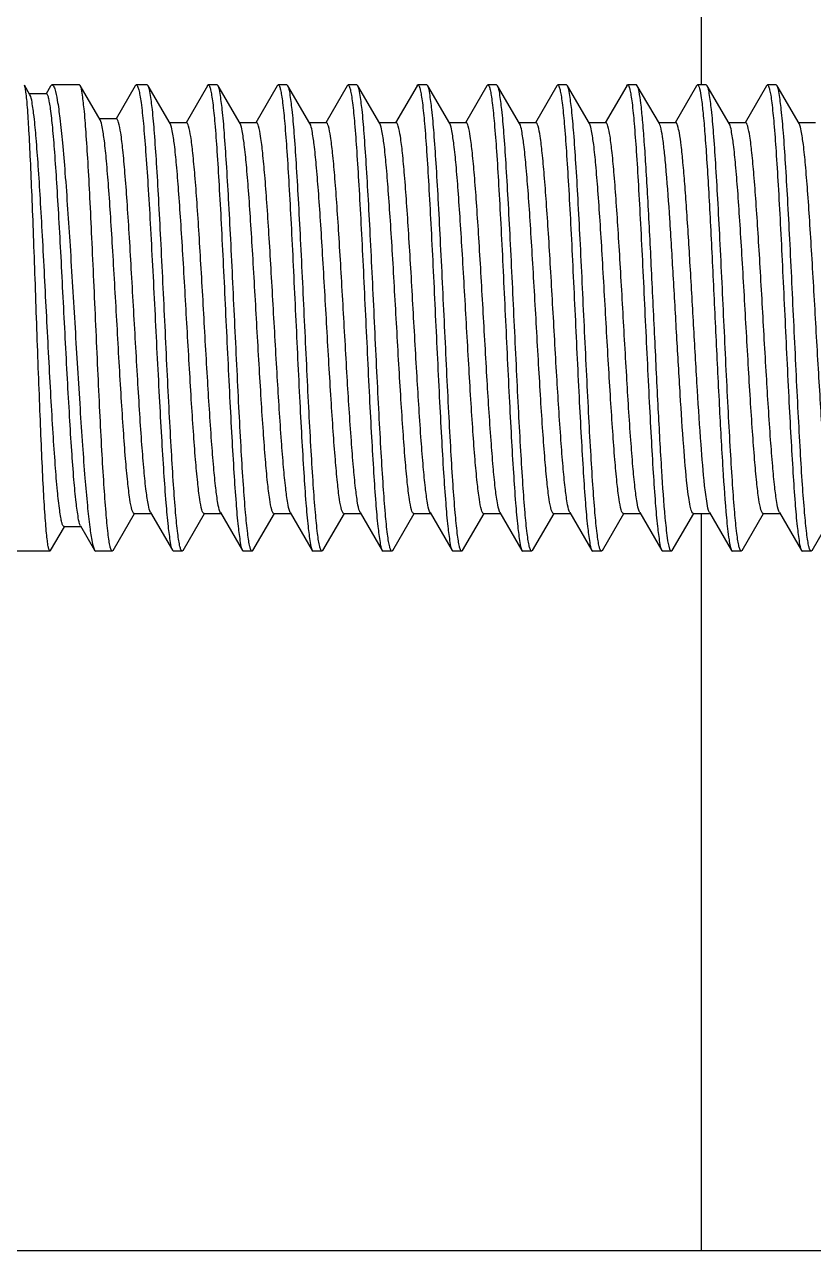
# Model space of a CAD drawing. Extents: x 4995099 to 5303443, y 4627657 to 4889583.
# Drawn here: x 5050160.1 to 5050348.4, y 4765176.6 to 4765469.1 of the extents above; entities that cross this region are included whole.
import ezdxf

# ---------------------------------------------------------------- set-up
doc = ezdxf.new("R2010")
doc.units = 0
doc.header["$LTSCALE"] = 1000
doc.header["$MEASUREMENT"] = 0
doc.layers.get('0').update_dxf_attribs({"color": 4, "linetype": 'CONTINUOUS'})

msp = doc.modelspace()

# ---------------------------------------------------------------- linework, layer by layer
at = {"linetype": 'Continuous'}
for p, q in [((5050321.73, 4765454.64), (5050321.73, 4765621.46)), ((5050161.39, 4765452.3), (5050160.09, 4765454.55)), ((5050165.33, 4765452.5), (5050161.28, 4765452.5)), ((5050166.27, 4765454.31), (5050165.25, 4765452.55)), ((5050166.27, 4765454.31), (5050166.65, 4765454.64)), ((5050173.23, 4765454.64), (5050166.65, 4765454.64)), ((5050173.23, 4765454.64), (5050166.65, 4765454.64)), ((5050173.4, 4765454.49), (5050173.23, 4765454.64)), ((5050178.15, 4765446.33), (5050173.4, 4765454.49)), ((5050186.49, 4765454.4), (5050181.93, 4765446.55)), ((5050186.49, 4765454.4), (5050186.76, 4765454.64)), ((5050189.38, 4765454.64), (5050186.76, 4765454.64)), ((5050189.38, 4765454.64), (5050186.76, 4765454.64)), ((5050186.76, 4765454.64), (5050186.79, 4765454.63)), ((5050189.6, 4765454.45), (5050189.38, 4765454.64)), ((5050194.86, 4765445.4), (5050189.6, 4765454.45)), ((5050203.75, 4765454.45), (5050198.64, 4765445.63)), ((5050203.75, 4765454.45), (5050203.97, 4765454.64)), ((5050206.06, 4765454.64), (5050203.97, 4765454.64)), ((5050206.06, 4765454.64), (5050203.97, 4765454.64)), ((5050203.97, 4765454.64), (5050204, 4765454.63)), ((5050206.28, 4765454.45), (5050206.06, 4765454.64)), ((5050211.54, 4765445.4), (5050206.28, 4765454.45)), ((5050220.44, 4765454.45), (5050215.32, 4765445.63)), ((5050220.44, 4765454.45), (5050220.66, 4765454.64)), ((5050222.74, 4765454.64), (5050220.66, 4765454.64)), ((5050222.74, 4765454.64), (5050220.66, 4765454.64)), ((5050220.66, 4765454.64), (5050220.69, 4765454.63)), ((5050222.96, 4765454.45), (5050222.74, 4765454.64)), ((5050228.23, 4765445.4), (5050222.96, 4765454.45)), ((5050237.12, 4765454.45), (5050232.01, 4765445.63)), ((5050237.12, 4765454.45), (5050237.34, 4765454.64)), ((5050239.43, 4765454.64), (5050237.34, 4765454.64)), ((5050239.43, 4765454.64), (5050237.34, 4765454.64)), ((5050237.34, 4765454.64), (5050237.37, 4765454.63)), ((5050239.65, 4765454.45), (5050239.43, 4765454.64)), ((5050244.91, 4765445.4), (5050239.65, 4765454.45)), ((5050253.8, 4765454.45), (5050248.69, 4765445.63)), ((5050253.8, 4765454.45), (5050254.02, 4765454.64)), ((5050256.11, 4765454.64), (5050254.02, 4765454.64)), ((5050256.11, 4765454.64), (5050254.02, 4765454.64)), ((5050254.02, 4765454.64), (5050254.05, 4765454.63)), ((5050256.33, 4765454.45), (5050256.11, 4765454.64)), ((5050261.59, 4765445.4), (5050256.33, 4765454.45)), ((5050270.48, 4765454.45), (5050265.37, 4765445.63)), ((5050270.48, 4765454.45), (5050270.7, 4765454.64)), ((5050272.79, 4765454.64), (5050270.7, 4765454.64)), ((5050272.79, 4765454.64), (5050270.7, 4765454.64)), ((5050270.7, 4765454.64), (5050270.73, 4765454.63)), ((5050273.01, 4765454.45), (5050272.79, 4765454.64)), ((5050278.27, 4765445.4), (5050273.01, 4765454.45)), ((5050287.17, 4765454.45), (5050282.05, 4765445.63)), ((5050287.17, 4765454.45), (5050287.39, 4765454.64)), ((5050289.48, 4765454.64), (5050287.39, 4765454.64)), ((5050289.48, 4765454.64), (5050287.39, 4765454.64)), ((5050287.39, 4765454.64), (5050287.42, 4765454.63)), ((5050289.69, 4765454.45), (5050289.48, 4765454.64)), ((5050294.96, 4765445.4), (5050289.69, 4765454.45)), ((5050303.85, 4765454.45), (5050298.74, 4765445.63)), ((5050303.85, 4765454.45), (5050304.07, 4765454.64)), ((5050306.16, 4765454.64), (5050304.07, 4765454.64)), ((5050306.16, 4765454.64), (5050304.07, 4765454.64)), ((5050304.07, 4765454.64), (5050304.1, 4765454.63)), ((5050306.38, 4765454.45), (5050306.16, 4765454.64)), ((5050311.64, 4765445.4), (5050306.38, 4765454.45)), ((5050320.53, 4765454.45), (5050315.42, 4765445.63)), ((5050320.53, 4765454.45), (5050320.75, 4765454.64)), ((5050322.84, 4765454.64), (5050320.75, 4765454.64)), ((5050322.84, 4765454.64), (5050320.75, 4765454.64)), ((5050320.75, 4765454.64), (5050320.78, 4765454.63)), ((5050323.06, 4765454.45), (5050322.84, 4765454.64)), ((5050328.32, 4765445.4), (5050323.06, 4765454.45)), ((5050337.22, 4765454.45), (5050332.1, 4765445.63)), ((5050337.22, 4765454.45), (5050337.43, 4765454.64)), ((5050339.52, 4765454.64), (5050337.43, 4765454.64)), ((5050339.52, 4765454.64), (5050337.43, 4765454.64)), ((5050337.43, 4765454.64), (5050337.47, 4765454.63)), ((5050339.74, 4765454.45), (5050339.52, 4765454.64)), ((5050345.01, 4765445.4), (5050339.74, 4765454.45)), ((5050182.06, 4765446.55), (5050178.02, 4765446.55)), ((5050198.77, 4765445.63), (5050194.73, 4765445.63)), ((5050215.45, 4765445.63), (5050211.41, 4765445.63)), ((5050232.14, 4765445.63), (5050228.1, 4765445.63)), ((5050248.82, 4765445.63), (5050244.78, 4765445.63)), ((5050265.5, 4765445.63), (5050261.46, 4765445.63)), ((5050282.19, 4765445.63), (5050278.14, 4765445.63)), ((5050298.87, 4765445.63), (5050294.83, 4765445.63)), ((5050315.55, 4765445.63), (5050311.51, 4765445.63)), ((5050332.23, 4765445.63), (5050328.19, 4765445.63)), ((5050348.92, 4765445.63), (5050344.88, 4765445.63)), ((5050181.26, 4765343.6), (5050186.38, 4765352.4)), ((5050186.25, 4765352.4), (5050190.29, 4765352.4)), ((5050190.16, 4765352.63), (5050195.39, 4765343.62)), ((5050197.94, 4765343.61), (5050203.07, 4765352.43)), ((5050202.94, 4765352.43), (5050206.98, 4765352.43)), ((5050206.85, 4765352.65), (5050206.75, 4765352.86)), ((5050206.85, 4765352.65), (5050212.09, 4765343.61)), ((5050214.62, 4765343.61), (5050219.75, 4765352.43)), ((5050219.62, 4765352.43), (5050223.66, 4765352.43)), ((5050223.53, 4765352.65), (5050223.43, 4765352.87)), ((5050223.53, 4765352.65), (5050228.78, 4765343.61)), ((5050231.3, 4765343.61), (5050236.44, 4765352.43)), ((5050236.31, 4765352.43), (5050240.35, 4765352.43)), ((5050240.22, 4765352.65), (5050240.11, 4765352.88)), ((5050240.22, 4765352.65), (5050245.46, 4765343.61)), ((5050247.99, 4765343.61), (5050253.12, 4765352.43)), ((5050252.99, 4765352.43), (5050257.03, 4765352.43)), ((5050256.9, 4765352.65), (5050256.78, 4765352.9)), ((5050256.9, 4765352.65), (5050262.14, 4765343.61)), ((5050264.67, 4765343.61), (5050269.8, 4765352.43)), ((5050269.67, 4765352.43), (5050273.71, 4765352.43)), ((5050273.58, 4765352.65), (5050273.46, 4765352.91)), ((5050273.58, 4765352.65), (5050278.83, 4765343.61)), ((5050281.35, 4765343.61), (5050286.49, 4765352.43)), ((5050286.36, 4765352.43), (5050290.4, 4765352.43)), ((5050290.27, 4765352.65), (5050290.14, 4765352.92)), ((5050290.27, 4765352.65), (5050295.51, 4765343.61)), ((5050298.04, 4765343.61), (5050303.17, 4765352.43)), ((5050303.04, 4765352.43), (5050307.08, 4765352.43)), ((5050306.95, 4765352.65), (5050306.82, 4765352.93)), ((5050306.95, 4765352.65), (5050312.19, 4765343.61)), ((5050314.72, 4765343.61), (5050319.85, 4765352.43)), ((5050319.72, 4765352.43), (5050323.76, 4765352.43)), ((5050321.73, 4765176.59), (5050321.73, 4765352.43)), ((5050323.63, 4765352.65), (5050328.87, 4765343.61)), ((5050331.4, 4765343.61), (5050336.53, 4765352.43)), ((5050336.4, 4765352.43), (5050340.44, 4765352.43)), ((5050340.31, 4765352.65), (5050340.18, 4765352.95)), ((5050340.31, 4765352.65), (5050345.56, 4765343.61)), ((5050348.08, 4765343.61), (5050353.22, 4765352.43)), ((5050166.31, 4765343.54), (5050169.62, 4765349.23)), ((5050169.53, 4765349.28), (5050173.57, 4765349.28)), ((5050173.45, 4765349.49), (5050176.82, 4765343.69)), ((5050166.17, 4765343.42), (5050138.91, 4765343.42)), ((5050166.17, 4765343.42), (5050138.91, 4765343.42)), ((5050166.17, 4765343.42), (5050166.15, 4765343.42)), ((5050166.31, 4765343.54), (5050166.17, 4765343.42)), ((5050176.82, 4765343.69), (5050177.14, 4765343.42)), ((5050181.05, 4765343.42), (5050177.14, 4765343.42)), ((5050181.05, 4765343.42), (5050177.14, 4765343.42)), ((5050181.05, 4765343.42), (5050181.02, 4765343.42)), ((5050181.26, 4765343.6), (5050181.05, 4765343.42)), ((5050195.39, 4765343.62), (5050195.62, 4765343.42)), ((5050197.72, 4765343.42), (5050195.62, 4765343.42)), ((5050197.72, 4765343.42), (5050195.62, 4765343.42)), ((5050197.72, 4765343.42), (5050197.69, 4765343.42)), ((5050197.94, 4765343.61), (5050197.72, 4765343.42)), ((5050212.09, 4765343.61), (5050212.31, 4765343.42)), ((5050214.4, 4765343.42), (5050212.31, 4765343.42)), ((5050214.4, 4765343.42), (5050212.31, 4765343.42)), ((5050214.4, 4765343.42), (5050214.37, 4765343.42)), ((5050214.62, 4765343.61), (5050214.4, 4765343.42)), ((5050228.78, 4765343.61), (5050229, 4765343.42)), ((5050231.09, 4765343.42), (5050229, 4765343.42)), ((5050231.09, 4765343.42), (5050229, 4765343.42)), ((5050231.09, 4765343.42), (5050231.06, 4765343.42)), ((5050231.3, 4765343.61), (5050231.09, 4765343.42)), ((5050245.46, 4765343.61), (5050245.68, 4765343.42)), ((5050247.77, 4765343.42), (5050245.68, 4765343.42)), ((5050247.77, 4765343.42), (5050245.68, 4765343.42)), ((5050247.99, 4765343.61), (5050247.91, 4765343.5)), ((5050262.14, 4765343.61), (5050262.36, 4765343.42)), ((5050264.45, 4765343.42), (5050262.36, 4765343.42)), ((5050264.45, 4765343.42), (5050262.36, 4765343.42)), ((5050264.45, 4765343.42), (5050264.42, 4765343.42)), ((5050264.67, 4765343.61), (5050264.45, 4765343.42)), ((5050278.83, 4765343.61), (5050279.05, 4765343.42)), ((5050281.13, 4765343.42), (5050279.05, 4765343.42)), ((5050281.13, 4765343.42), (5050279.05, 4765343.42)), ((5050281.13, 4765343.42), (5050281.1, 4765343.42)), ((5050281.35, 4765343.61), (5050281.13, 4765343.42)), ((5050295.51, 4765343.61), (5050295.73, 4765343.42)), ((5050297.82, 4765343.42), (5050295.73, 4765343.42)), ((5050297.82, 4765343.42), (5050295.73, 4765343.42)), ((5050297.82, 4765343.42), (5050297.79, 4765343.42)), ((5050298.04, 4765343.61), (5050297.82, 4765343.42)), ((5050312.19, 4765343.61), (5050312.41, 4765343.42)), ((5050314.5, 4765343.42), (5050312.41, 4765343.42)), ((5050314.5, 4765343.42), (5050312.41, 4765343.42)), ((5050314.72, 4765343.61), (5050314.5, 4765343.42)), ((5050328.87, 4765343.61), (5050329.09, 4765343.42)), ((5050331.18, 4765343.42), (5050329.09, 4765343.42)), ((5050331.18, 4765343.42), (5050329.09, 4765343.42)), ((5050331.18, 4765343.42), (5050331.15, 4765343.42)), ((5050331.4, 4765343.61), (5050331.18, 4765343.42)), ((5050345.56, 4765343.61), (5050345.78, 4765343.42)), ((5050347.87, 4765343.42), (5050345.78, 4765343.42)), ((5050347.87, 4765343.42), (5050345.78, 4765343.42)), ((5050347.87, 4765343.42), (5050347.84, 4765343.42)), ((5050348.08, 4765343.61), (5050347.87, 4765343.42)), ((5046179.93, 4765176.59), (5050374.68, 4765176.59))]:
    msp.add_line(p, q, dxfattribs=at)
for points, knots in [([(5050166.15, 4765343.42), (5050166.03, 4765343.45), (5050165.89, 4765343.93), (5050165.7, 4765344.69), (5050165.52, 4765346.05), (5050165.32, 4765347.85), (5050165.13, 4765350.13), (5050164.85, 4765354.05), (5050164.51, 4765359.94), (5050164.13, 4765368.03), (5050163.76, 4765377.26), (5050163.38, 4765387.3), (5050163, 4765397.76), (5050162.63, 4765408.27), (5050162.27, 4765418.44), (5050161.9, 4765427.9), (5050161.55, 4765436.29), (5050161.2, 4765443.32), (5050160.85, 4765448.7), (5050160.58, 4765452.1), (5050160.3, 4765453.82), (5050160.18, 4765454.38), (5050160.09, 4765454.55)], [0, 0, 0, 0, 0.003341, 0.010939, 0.022966, 0.039355, 0.059974, 0.084639, 0.145183, 0.218785, 0.302749, 0.393988, 0.489144, 0.584725, 0.67722, 0.763222, 0.839568, 0.903457, 0.952554, 0.985078, 0.99476, 1, 1, 1, 1]), ([(5050173.45, 4765349.49), (5050173.13, 4765350.05), (5050172.83, 4765351.98), (5050172.3, 4765355.6), (5050171.84, 4765360.97), (5050171.33, 4765367.77), (5050170.83, 4765375.79), (5050170.14, 4765387.99), (5050169.49, 4765400.72), (5050168.83, 4765413.51), (5050168.33, 4765422.61), (5050167.84, 4765430.92), (5050167.36, 4765438.14), (5050166.88, 4765444.01), (5050166.46, 4765447.98), (5050166.11, 4765450.32), (5050165.86, 4765451.48), (5050165.68, 4765452.13), (5050165.44, 4765452.5), (5050165.33, 4765452.5)], [0, 0, 0, 0, 0.018666, 0.054844, 0.107331, 0.174142, 0.252739, 0.34016, 0.528282, 0.622102, 0.711243, 0.792554, 0.863208, 0.920799, 0.96343, 0.978707, 0.989821, 0.996781, 1, 1, 1, 1]), ([(5050166.65, 4765454.64), (5050166.71, 4765454.64), (5050167.08, 4765454.45), (5050167.18, 4765454.02), (5050167.29, 4765453.7)], [0, 0, 0, 0, 0.145776, 1, 1, 1, 1]), ([(5050167.29, 4765453.7), (5050167.59, 4765452.83), (5050168.03, 4765450.49), (5050168.62, 4765446.2), (5050169.2, 4765440.41), (5050170.04, 4765430.27), (5050171.02, 4765415.54), (5050172.15, 4765396.79), (5050173.1, 4765380.91), (5050173.89, 4765368.96), (5050174.46, 4765361.25), (5050175.03, 4765354.75), (5050175.56, 4765349.62), (5050176.13, 4765346.12), (5050176.49, 4765344.25), (5050176.82, 4765343.69)], [0, 0, 0, 0, 0.024851, 0.064429, 0.117626, 0.182805, 0.340627, 0.518099, 0.6929, 0.772338, 0.843044, 0.902787, 0.949703, 0.982372, 1, 1, 1, 1]), ([(5050181.02, 4765343.42), (5050180.89, 4765343.45), (5050180.69, 4765343.91), (5050180.48, 4765344.69), (5050180.24, 4765346.03), (5050179.89, 4765348.71), (5050179.48, 4765353.21), (5050179.01, 4765359.8), (5050178.54, 4765367.82), (5050178.06, 4765376.97), (5050177.59, 4765386.92), (5050177.12, 4765397.32), (5050176.66, 4765407.77), (5050176.19, 4765417.91), (5050175.73, 4765427.36), (5050175.29, 4765435.79), (5050174.82, 4765442.86), (5050174.43, 4765448.38), (5050173.93, 4765452.03), (5050173.71, 4765453.95), (5050173.4, 4765454.49)], [0, 0, 0, 0, 0.003595, 0.011264, 0.023265, 0.039554, 0.084464, 0.144449, 0.21736, 0.300564, 0.391048, 0.485525, 0.580564, 0.672718, 0.758642, 0.835218, 0.899669, 0.949676, 0.983465, 1, 1, 1, 1]), ([(5050186.79, 4765454.63), (5050186.93, 4765454.6), (5050187.17, 4765454.16), (5050187.4, 4765453.37), (5050187.67, 4765452.04), (5050188.07, 4765449.38), (5050188.53, 4765444.91), (5050189.06, 4765438.36), (5050189.59, 4765430.39), (5050190.12, 4765421.29), (5050190.65, 4765411.38), (5050191.35, 4765397.61), (5050192.03, 4765384), (5050192.75, 4765371.03), (5050193.26, 4765362.59), (5050193.78, 4765355.47), (5050194.24, 4765349.89), (5050194.78, 4765346.16), (5050195.06, 4765344.18), (5050195.39, 4765343.62)], [0, 0, 0, 0, 0.003757, 0.011459, 0.023431, 0.039645, 0.084295, 0.143914, 0.216389, 0.299127, 0.389148, 0.483213, 0.6699, 0.755792, 0.832518, 0.897325, 0.947898, 0.982465, 1, 1, 1, 1]), ([(5050197.69, 4765343.42), (5050197.56, 4765343.45), (5050197.35, 4765343.9), (5050197.14, 4765344.68), (5050196.89, 4765346.02), (5050196.53, 4765348.68), (5050196.1, 4765353.16), (5050195.62, 4765359.71), (5050195.13, 4765367.69), (5050194.63, 4765376.8), (5050194.14, 4765386.72), (5050193.48, 4765400.5), (5050192.83, 4765414.12), (5050192.15, 4765427.09), (5050191.67, 4765435.53), (5050191.16, 4765442.64), (5050190.72, 4765448.2), (5050190.19, 4765451.92), (5050189.92, 4765453.89), (5050189.6, 4765454.45)], [0, 0, 0, 0, 0.003606, 0.011247, 0.023193, 0.039402, 0.084085, 0.143775, 0.216346, 0.299193, 0.389328, 0.483499, 0.670339, 0.756262, 0.83298, 0.897737, 0.948216, 0.982646, 1, 1, 1, 1]), ([(5050204, 4765454.63), (5050204.13, 4765454.6), (5050204.34, 4765454.15), (5050204.56, 4765453.37), (5050204.8, 4765452.03), (5050205.16, 4765449.37), (5050205.59, 4765444.89), (5050206.07, 4765438.34), (5050206.56, 4765430.36), (5050207.06, 4765421.25), (5050207.55, 4765411.34), (5050208.21, 4765397.56), (5050208.86, 4765383.94), (5050209.54, 4765370.97), (5050210.03, 4765362.53), (5050210.53, 4765355.43), (5050210.97, 4765349.86), (5050211.5, 4765346.14), (5050211.77, 4765344.17), (5050212.09, 4765343.61)], [0, 0, 0, 0, 0.003609, 0.011254, 0.023202, 0.039414, 0.084098, 0.143785, 0.216347, 0.299182, 0.389307, 0.483468, 0.670283, 0.756201, 0.832921, 0.897684, 0.948173, 0.982621, 1, 1, 1, 1]), ([(5050214.37, 4765343.42), (5050214.24, 4765343.45), (5050214.04, 4765343.9), (5050213.82, 4765344.68), (5050213.58, 4765346.02), (5050213.21, 4765348.69), (5050212.79, 4765353.16), (5050212.3, 4765359.71), (5050211.81, 4765367.69), (5050211.32, 4765376.81), (5050210.82, 4765386.72), (5050210.16, 4765400.5), (5050209.52, 4765414.12), (5050208.84, 4765427.09), (5050208.35, 4765435.53), (5050207.85, 4765442.64), (5050207.41, 4765448.21), (5050206.88, 4765451.92), (5050206.6, 4765453.89), (5050206.28, 4765454.45)], [0, 0, 0, 0, 0.003606, 0.011248, 0.023196, 0.039406, 0.08409, 0.14378, 0.216353, 0.299202, 0.389339, 0.483509, 0.670349, 0.756274, 0.832992, 0.897745, 0.94822, 0.982647, 1, 1, 1, 1]), ([(5050220.69, 4765454.63), (5050220.82, 4765454.6), (5050221.02, 4765454.15), (5050221.24, 4765453.37), (5050221.48, 4765452.03), (5050221.85, 4765449.37), (5050222.27, 4765444.89), (5050222.76, 4765438.34), (5050223.25, 4765430.36), (5050223.74, 4765421.25), (5050224.24, 4765411.34), (5050224.9, 4765397.56), (5050225.54, 4765383.94), (5050226.22, 4765370.97), (5050226.71, 4765362.53), (5050227.21, 4765355.43), (5050227.65, 4765349.86), (5050228.18, 4765346.14), (5050228.45, 4765344.17), (5050228.78, 4765343.61)], [0, 0, 0, 0, 0.00361, 0.011255, 0.023203, 0.039413, 0.084095, 0.143779, 0.21634, 0.299177, 0.389304, 0.483466, 0.67028, 0.7562, 0.832922, 0.897683, 0.948172, 0.982621, 1, 1, 1, 1]), ([(5050231.06, 4765343.42), (5050230.93, 4765343.45), (5050230.72, 4765343.9), (5050230.5, 4765344.68), (5050230.26, 4765346.02), (5050229.9, 4765348.69), (5050229.47, 4765353.16), (5050228.98, 4765359.71), (5050228.49, 4765367.7), (5050228, 4765376.81), (5050227.5, 4765386.72), (5050226.84, 4765400.5), (5050226.2, 4765414.12), (5050225.52, 4765427.09), (5050225.03, 4765435.53), (5050224.53, 4765442.64), (5050224.09, 4765448.2), (5050223.56, 4765451.92), (5050223.29, 4765453.89), (5050222.96, 4765454.45)], [0, 0, 0, 0, 0.003608, 0.011252, 0.023201, 0.039413, 0.084102, 0.143795, 0.216368, 0.299214, 0.389348, 0.483518, 0.670348, 0.756266, 0.832983, 0.897738, 0.948215, 0.982646, 1, 1, 1, 1]), ([(5050237.37, 4765454.63), (5050237.5, 4765454.6), (5050237.71, 4765454.15), (5050237.92, 4765453.37), (5050238.17, 4765452.03), (5050238.53, 4765449.37), (5050238.95, 4765444.89), (5050239.44, 4765438.34), (5050239.93, 4765430.36), (5050240.42, 4765421.25), (5050240.92, 4765411.33), (5050241.58, 4765397.56), (5050242.22, 4765383.94), (5050242.9, 4765370.97), (5050243.39, 4765362.53), (5050243.89, 4765355.43), (5050244.33, 4765349.86), (5050244.86, 4765346.14), (5050245.14, 4765344.17), (5050245.46, 4765343.61)], [0, 0, 0, 0, 0.003613, 0.011263, 0.023216, 0.039432, 0.084123, 0.143814, 0.216379, 0.299214, 0.389334, 0.48349, 0.670297, 0.756209, 0.832924, 0.897683, 0.948172, 0.982621, 1, 1, 1, 1]), ([(5050247.77, 4765343.42), (5050247.65, 4765343.42), (5050247.41, 4765343.84), (5050247.22, 4765344.56), (5050246.96, 4765345.86), (5050246.61, 4765348.46), (5050246.17, 4765352.89), (5050245.69, 4765359.39), (5050245.2, 4765367.34), (5050244.7, 4765376.45), (5050244.2, 4765386.38), (5050243.71, 4765396.77), (5050243.21, 4765407.24), (5050242.71, 4765417.42), (5050242.21, 4765426.92), (5050241.72, 4765435.41), (5050241.22, 4765442.56), (5050240.78, 4765448.17), (5050240.24, 4765451.91), (5050239.97, 4765453.89), (5050239.65, 4765454.45)], [0, 0, 0, 0, 0.00322, 0.0104, 0.021911, 0.037724, 0.081755, 0.140992, 0.213311, 0.2961, 0.386351, 0.480779, 0.575948, 0.668406, 0.754791, 0.831959, 0.897113, 0.947909, 0.982553, 1, 1, 1, 1]), ([(5050254.05, 4765454.63), (5050254.18, 4765454.6), (5050254.39, 4765454.15), (5050254.6, 4765453.37), (5050254.85, 4765452.03), (5050255.21, 4765449.37), (5050255.64, 4765444.89), (5050256.12, 4765438.34), (5050256.61, 4765430.36), (5050257.11, 4765421.25), (5050257.6, 4765411.34), (5050258.26, 4765397.56), (5050258.91, 4765383.94), (5050259.59, 4765370.97), (5050260.08, 4765362.53), (5050260.58, 4765355.43), (5050261.02, 4765349.86), (5050261.55, 4765346.14), (5050261.82, 4765344.17), (5050262.14, 4765343.61)], [0, 0, 0, 0, 0.003611, 0.011258, 0.023208, 0.03942, 0.084105, 0.14379, 0.216353, 0.299191, 0.389315, 0.483472, 0.67029, 0.756211, 0.83293, 0.897689, 0.948176, 0.982622, 1, 1, 1, 1]), ([(5050264.42, 4765343.42), (5050264.29, 4765343.45), (5050264.08, 4765343.9), (5050263.87, 4765344.68), (5050263.62, 4765346.02), (5050263.26, 4765348.68), (5050262.84, 4765353.16), (5050262.35, 4765359.71), (5050261.86, 4765367.69), (5050261.37, 4765376.8), (5050260.87, 4765386.72), (5050260.21, 4765400.5), (5050259.57, 4765414.12), (5050258.88, 4765427.09), (5050258.4, 4765435.53), (5050257.9, 4765442.64), (5050257.45, 4765448.2), (5050256.92, 4765451.92), (5050256.65, 4765453.89), (5050256.33, 4765454.45)], [0, 0, 0, 0, 0.003604, 0.011244, 0.023189, 0.039398, 0.084082, 0.143773, 0.216343, 0.29919, 0.389329, 0.483504, 0.67034, 0.756264, 0.832985, 0.897741, 0.948217, 0.982646, 1, 1, 1, 1]), ([(5050270.73, 4765454.63), (5050270.86, 4765454.6), (5050271.07, 4765454.15), (5050271.29, 4765453.37), (5050271.53, 4765452.03), (5050271.89, 4765449.37), (5050272.32, 4765444.89), (5050272.81, 4765438.34), (5050273.3, 4765430.36), (5050273.79, 4765421.25), (5050274.29, 4765411.34), (5050274.95, 4765397.56), (5050275.59, 4765383.94), (5050276.27, 4765370.97), (5050276.76, 4765362.53), (5050277.26, 4765355.43), (5050277.7, 4765349.86), (5050278.23, 4765346.14), (5050278.5, 4765344.17), (5050278.83, 4765343.61)], [0, 0, 0, 0, 0.003611, 0.011257, 0.023207, 0.039418, 0.084101, 0.143787, 0.21635, 0.299186, 0.389306, 0.483464, 0.670281, 0.756199, 0.832917, 0.89768, 0.948171, 0.982621, 1, 1, 1, 1]), ([(5050281.1, 4765343.42), (5050280.97, 4765343.45), (5050280.77, 4765343.9), (5050280.55, 4765344.68), (5050280.31, 4765346.02), (5050279.94, 4765348.68), (5050279.52, 4765353.16), (5050279.03, 4765359.71), (5050278.54, 4765367.69), (5050278.05, 4765376.8), (5050277.55, 4765386.72), (5050276.89, 4765400.5), (5050276.25, 4765414.12), (5050275.57, 4765427.09), (5050275.08, 4765435.53), (5050274.58, 4765442.64), (5050274.14, 4765448.2), (5050273.61, 4765451.92), (5050273.34, 4765453.89), (5050273.01, 4765454.45)], [0, 0, 0, 0, 0.003605, 0.011246, 0.023191, 0.0394, 0.084084, 0.143776, 0.216347, 0.299194, 0.38933, 0.483503, 0.670342, 0.756264, 0.832983, 0.89774, 0.948218, 0.982647, 1, 1, 1, 1]), ([(5050287.42, 4765454.63), (5050287.55, 4765454.6), (5050287.75, 4765454.15), (5050287.97, 4765453.37), (5050288.21, 4765452.03), (5050288.58, 4765449.37), (5050289, 4765444.89), (5050289.49, 4765438.34), (5050289.98, 4765430.36), (5050290.47, 4765421.25), (5050290.97, 4765411.34), (5050291.63, 4765397.56), (5050292.27, 4765383.94), (5050292.95, 4765370.97), (5050293.44, 4765362.53), (5050293.94, 4765355.43), (5050294.38, 4765349.86), (5050294.91, 4765346.14), (5050295.19, 4765344.17), (5050295.51, 4765343.61)], [0, 0, 0, 0, 0.00361, 0.011256, 0.023205, 0.039417, 0.084101, 0.143788, 0.216352, 0.299186, 0.389308, 0.483468, 0.670285, 0.756201, 0.83292, 0.897682, 0.948173, 0.982622, 1, 1, 1, 1]), ([(5050297.79, 4765343.42), (5050297.66, 4765343.45), (5050297.45, 4765343.9), (5050297.23, 4765344.68), (5050296.99, 4765346.02), (5050296.63, 4765348.68), (5050296.2, 4765353.16), (5050295.72, 4765359.71), (5050295.23, 4765367.69), (5050294.73, 4765376.8), (5050294.24, 4765386.72), (5050293.57, 4765400.5), (5050292.93, 4765414.12), (5050292.25, 4765427.09), (5050291.76, 4765435.53), (5050291.26, 4765442.64), (5050290.82, 4765448.2), (5050290.29, 4765451.92), (5050290.02, 4765453.89), (5050289.69, 4765454.45)], [0, 0, 0, 0, 0.003606, 0.011247, 0.023193, 0.039402, 0.084085, 0.143775, 0.216347, 0.299194, 0.389328, 0.483499, 0.670339, 0.756262, 0.83298, 0.897737, 0.948216, 0.982646, 1, 1, 1, 1]), ([(5050304.1, 4765454.63), (5050304.23, 4765454.6), (5050304.44, 4765454.15), (5050304.65, 4765453.37), (5050304.9, 4765452.03), (5050305.26, 4765449.37), (5050305.69, 4765444.89), (5050306.17, 4765438.34), (5050306.66, 4765430.36), (5050307.16, 4765421.25), (5050307.65, 4765411.34), (5050308.31, 4765397.56), (5050308.96, 4765383.94), (5050309.64, 4765370.97), (5050310.12, 4765362.53), (5050310.62, 4765355.43), (5050311.07, 4765349.86), (5050311.6, 4765346.14), (5050311.87, 4765344.17), (5050312.19, 4765343.61)], [0, 0, 0, 0, 0.003609, 0.011254, 0.023202, 0.039413, 0.084098, 0.143785, 0.216347, 0.299181, 0.389307, 0.483468, 0.670283, 0.7562, 0.832921, 0.897683, 0.948173, 0.982621, 1, 1, 1, 1]), ([(5050313.06, 4765351.37), (5050312.72, 4765355.1), (5050312.12, 4765363.77), (5050311.34, 4765378.09), (5050310.55, 4765394.45), (5050309.75, 4765411.27), (5050309.07, 4765424.81), (5050308.49, 4765434.63), (5050308.09, 4765440.8), (5050307.68, 4765445.92), (5050307.3, 4765449.91), (5050306.88, 4765452.6), (5050306.62, 4765454.03), (5050306.38, 4765454.45)], [0, 0, 0, 0, 0.108797, 0.252163, 0.416078, 0.584483, 0.740878, 0.809691, 0.869935, 0.920138, 0.959081, 0.985857, 1, 1, 1, 1]), ([(5050320.78, 4765454.63), (5050320.89, 4765454.61), (5050321.07, 4765454.29), (5050321.37, 4765453.3), (5050321.73, 4765451.08), (5050322.13, 4765447.5), (5050322.54, 4765442.62), (5050322.96, 4765436.62), (5050323.38, 4765429.63), (5050323.81, 4765421.84), (5050324.38, 4765410.47), (5050325.07, 4765395.88), (5050325.88, 4765379), (5050326.69, 4765364.2), (5050327.3, 4765355.23), (5050327.66, 4765351.37)], [0, 0, 0, 0, 0.003066, 0.009179, 0.031386, 0.066684, 0.114239, 0.172843, 0.240983, 0.316896, 0.398604, 0.570787, 0.739704, 0.887881, 1, 1, 1, 1]), ([(5050331.15, 4765343.42), (5050331.02, 4765343.45), (5050330.81, 4765343.9), (5050330.6, 4765344.68), (5050330.36, 4765346.02), (5050329.99, 4765348.69), (5050329.57, 4765353.16), (5050329.08, 4765359.71), (5050328.59, 4765367.7), (5050328.1, 4765376.81), (5050327.6, 4765386.72), (5050326.94, 4765400.5), (5050326.3, 4765414.12), (5050325.62, 4765427.09), (5050325.13, 4765435.53), (5050324.63, 4765442.64), (5050324.19, 4765448.2), (5050323.66, 4765451.92), (5050323.38, 4765453.89), (5050323.06, 4765454.45)], [0, 0, 0, 0, 0.003608, 0.011253, 0.023202, 0.039415, 0.084106, 0.143801, 0.216374, 0.299221, 0.389354, 0.483524, 0.670354, 0.756271, 0.832987, 0.89774, 0.948216, 0.982646, 1, 1, 1, 1]), ([(5050337.47, 4765454.63), (5050337.6, 4765454.6), (5050337.8, 4765454.15), (5050338.02, 4765453.37), (5050338.26, 4765452.03), (5050338.62, 4765449.37), (5050339.05, 4765444.89), (5050339.54, 4765438.34), (5050340.03, 4765430.36), (5050340.52, 4765421.25), (5050341.02, 4765411.33), (5050341.68, 4765397.56), (5050342.32, 4765383.94), (5050343, 4765370.97), (5050343.49, 4765362.53), (5050343.99, 4765355.43), (5050344.43, 4765349.86), (5050344.96, 4765346.14), (5050345.23, 4765344.17), (5050345.56, 4765343.61)], [0, 0, 0, 0, 0.003613, 0.011262, 0.023215, 0.039429, 0.084119, 0.143808, 0.216372, 0.299207, 0.389327, 0.483483, 0.670291, 0.756204, 0.832921, 0.897681, 0.948171, 0.982621, 1, 1, 1, 1]), ([(5050347.84, 4765343.42), (5050347.71, 4765343.45), (5050347.5, 4765343.9), (5050347.28, 4765344.68), (5050347.04, 4765346.02), (5050346.68, 4765348.68), (5050346.25, 4765353.16), (5050345.76, 4765359.71), (5050345.27, 4765367.69), (5050344.78, 4765376.8), (5050344.28, 4765386.72), (5050343.62, 4765400.5), (5050342.98, 4765414.12), (5050342.3, 4765427.09), (5050341.81, 4765435.53), (5050341.31, 4765442.64), (5050340.87, 4765448.2), (5050340.34, 4765451.92), (5050340.07, 4765453.89), (5050339.74, 4765454.45)], [0, 0, 0, 0, 0.003604, 0.011244, 0.023189, 0.039397, 0.084077, 0.143765, 0.216335, 0.299184, 0.389325, 0.4835, 0.670337, 0.756263, 0.832984, 0.89774, 0.948216, 0.982646, 1, 1, 1, 1]), ([(5050169.53, 4765349.28), (5050169.41, 4765349.28), (5050169.16, 4765349.67), (5050168.96, 4765350.38), (5050168.7, 4765351.61), (5050168.33, 4765354.09), (5050167.89, 4765358.28), (5050167.39, 4765364.43), (5050166.89, 4765371.92), (5050166.39, 4765380.46), (5050165.89, 4765389.74), (5050165.22, 4765402.55), (5050164.58, 4765415.18), (5050163.9, 4765427.17), (5050163.41, 4765434.92), (5050162.92, 4765441.44), (5050162.48, 4765446.55), (5050161.98, 4765449.97), (5050161.69, 4765451.78), (5050161.39, 4765452.3)], [0, 0, 0, 0, 0.003453, 0.010902, 0.022763, 0.039014, 0.084102, 0.144511, 0.217944, 0.301623, 0.392412, 0.486951, 0.673489, 0.7588, 0.83473, 0.898664, 0.948459, 0.982524, 1, 1, 1, 1]), ([(5050186.25, 4765352.4), (5050186.14, 4765352.4), (5050185.9, 4765352.73), (5050185.57, 4765353.82), (5050185.12, 4765356.33), (5050184.66, 4765360.38), (5050184.16, 4765365.88), (5050183.67, 4765372.59), (5050183.18, 4765380.27), (5050182.68, 4765388.64), (5050182.02, 4765400.29), (5050181.37, 4765411.82), (5050180.69, 4765422.82), (5050180.2, 4765430), (5050179.71, 4765436.07), (5050179.25, 4765440.85), (5050178.75, 4765444.09), (5050178.44, 4765445.82), (5050178.15, 4765446.33)], [0, 0, 0, 0, 0.003527, 0.010833, 0.038211, 0.082176, 0.141245, 0.213301, 0.295738, 0.385567, 0.479533, 0.666283, 0.752354, 0.829384, 0.894647, 0.945862, 0.981304, 1, 1, 1, 1]), ([(5050190.16, 4765352.63), (5050189.86, 4765353.14), (5050189.55, 4765354.9), (5050189.04, 4765358.2), (5050188.58, 4765363.04), (5050188.08, 4765369.18), (5050187.59, 4765376.42), (5050186.91, 4765387.47), (5050186.26, 4765399.02), (5050185.6, 4765410.67), (5050185.1, 4765419), (5050184.61, 4765426.62), (5050184.12, 4765433.26), (5050183.63, 4765438.7), (5050183.18, 4765442.68), (5050182.74, 4765445.15), (5050182.41, 4765446.22), (5050182.17, 4765446.55), (5050182.06, 4765446.55)], [0, 0, 0, 0, 0.019043, 0.055063, 0.107001, 0.173025, 0.250754, 0.337372, 0.524516, 0.618282, 0.707667, 0.789473, 0.860794, 0.919118, 0.962435, 0.989361, 0.996538, 1, 1, 1, 1]), ([(5050202.94, 4765352.43), (5050202.83, 4765352.43), (5050202.59, 4765352.75), (5050202.26, 4765353.83), (5050201.82, 4765356.29), (5050201.36, 4765360.27), (5050200.87, 4765365.68), (5050200.38, 4765372.29), (5050199.89, 4765379.86), (5050199.4, 4765388.12), (5050198.73, 4765399.64), (5050198.09, 4765411.06), (5050197.41, 4765421.97), (5050196.92, 4765429.11), (5050196.43, 4765435.15), (5050195.97, 4765439.92), (5050195.47, 4765443.17), (5050195.16, 4765444.89), (5050194.86, 4765445.4)], [0, 0, 0, 0, 0.003515, 0.010772, 0.037949, 0.081609, 0.140308, 0.211978, 0.294061, 0.383612, 0.477415, 0.664253, 0.750571, 0.827952, 0.893624, 0.945254, 0.981055, 1, 1, 1, 1]), ([(5050206.75, 4765352.86), (5050206.49, 4765353.49), (5050206.15, 4765355.37), (5050205.67, 4765358.87), (5050205.2, 4765363.8), (5050204.51, 4765372.64), (5050203.7, 4765385.59), (5050202.93, 4765399.33), (5050202.27, 4765410.7), (5050201.79, 4765418.81), (5050201.3, 4765426.23), (5050200.82, 4765432.69), (5050200.33, 4765437.98), (5050199.88, 4765441.86), (5050199.45, 4765444.26), (5050199.12, 4765445.31), (5050198.88, 4765445.63), (5050198.77, 4765445.63)], [0, 0, 0, 0, 0.022063, 0.06049, 0.11412, 0.18113, 0.345581, 0.531057, 0.623641, 0.711784, 0.792398, 0.862665, 0.920141, 0.962854, 0.989435, 0.996539, 1, 1, 1, 1]), ([(5050219.62, 4765352.43), (5050219.52, 4765352.43), (5050219.27, 4765352.75), (5050218.94, 4765353.83), (5050218.5, 4765356.29), (5050218.04, 4765360.27), (5050217.55, 4765365.68), (5050217.07, 4765372.29), (5050216.57, 4765379.86), (5050216.08, 4765388.12), (5050215.42, 4765399.64), (5050214.77, 4765411.06), (5050214.1, 4765421.97), (5050213.61, 4765429.11), (5050213.11, 4765435.15), (5050212.65, 4765439.92), (5050212.15, 4765443.17), (5050211.84, 4765444.89), (5050211.54, 4765445.4)], [0, 0, 0, 0, 0.003515, 0.010772, 0.037949, 0.081609, 0.140308, 0.211978, 0.294061, 0.383612, 0.477415, 0.664253, 0.750571, 0.827952, 0.893624, 0.945254, 0.981055, 1, 1, 1, 1]), ([(5050223.43, 4765352.87), (5050223.16, 4765353.51), (5050222.83, 4765355.39), (5050222.35, 4765358.91), (5050221.88, 4765363.85), (5050221.19, 4765372.69), (5050220.38, 4765385.63), (5050219.61, 4765399.37), (5050218.95, 4765410.73), (5050218.47, 4765418.84), (5050217.98, 4765426.25), (5050217.5, 4765432.7), (5050217.01, 4765437.99), (5050216.57, 4765441.87), (5050216.13, 4765444.27), (5050215.8, 4765445.31), (5050215.56, 4765445.63), (5050215.45, 4765445.63)], [0, 0, 0, 0, 0.022202, 0.060746, 0.114464, 0.181532, 0.346016, 0.531431, 0.623962, 0.712042, 0.792591, 0.862796, 0.920218, 0.962889, 0.989444, 0.996541, 1, 1, 1, 1]), ([(5050236.31, 4765352.43), (5050236.2, 4765352.43), (5050235.95, 4765352.75), (5050235.62, 4765353.83), (5050235.18, 4765356.29), (5050234.73, 4765360.27), (5050234.24, 4765365.68), (5050233.75, 4765372.29), (5050233.26, 4765379.86), (5050232.76, 4765388.12), (5050232.1, 4765399.64), (5050231.46, 4765411.06), (5050230.78, 4765421.97), (5050230.29, 4765429.11), (5050229.79, 4765435.15), (5050229.34, 4765439.92), (5050228.83, 4765443.17), (5050228.52, 4765444.89), (5050228.23, 4765445.4)], [0, 0, 0, 0, 0.003515, 0.010772, 0.037949, 0.081609, 0.140308, 0.211978, 0.294061, 0.383612, 0.477415, 0.664253, 0.750571, 0.827952, 0.893624, 0.945254, 0.981055, 1, 1, 1, 1]), ([(5050240.11, 4765352.88), (5050239.84, 4765353.53), (5050239.51, 4765355.41), (5050239.03, 4765358.94), (5050238.56, 4765363.89), (5050237.87, 4765372.73), (5050237.06, 4765385.68), (5050236.29, 4765399.41), (5050235.64, 4765410.76), (5050235.15, 4765418.86), (5050234.66, 4765426.27), (5050234.18, 4765432.71), (5050233.7, 4765438), (5050233.25, 4765441.87), (5050232.81, 4765444.27), (5050232.48, 4765445.31), (5050232.24, 4765445.63), (5050232.14, 4765445.63)], [0, 0, 0, 0, 0.022341, 0.061001, 0.114807, 0.181934, 0.346451, 0.531804, 0.624281, 0.7123, 0.792784, 0.862927, 0.920295, 0.962925, 0.989453, 0.996544, 1, 1, 1, 1]), ([(5050252.99, 4765352.43), (5050252.88, 4765352.43), (5050252.64, 4765352.75), (5050252.31, 4765353.83), (5050251.86, 4765356.29), (5050251.41, 4765360.27), (5050250.92, 4765365.69), (5050250.43, 4765372.29), (5050249.94, 4765379.86), (5050249.44, 4765388.12), (5050248.78, 4765399.64), (5050248.14, 4765411.07), (5050247.46, 4765421.97), (5050246.97, 4765429.11), (5050246.48, 4765435.15), (5050246.02, 4765439.92), (5050245.52, 4765443.17), (5050245.21, 4765444.89), (5050244.91, 4765445.4)], [0, 0, 0, 0, 0.003517, 0.010775, 0.037956, 0.081619, 0.140319, 0.211991, 0.294074, 0.383625, 0.477427, 0.664262, 0.750578, 0.827956, 0.893627, 0.945255, 0.981055, 1, 1, 1, 1]), ([(5050256.78, 4765352.9), (5050256.52, 4765353.54), (5050256.19, 4765355.44), (5050255.7, 4765358.97), (5050255.24, 4765363.93), (5050254.55, 4765372.78), (5050253.74, 4765385.72), (5050252.97, 4765399.45), (5050252.32, 4765410.8), (5050251.83, 4765418.89), (5050251.34, 4765426.29), (5050250.86, 4765432.73), (5050250.38, 4765438.01), (5050249.93, 4765441.88), (5050249.49, 4765444.27), (5050249.17, 4765445.31), (5050248.93, 4765445.63), (5050248.82, 4765445.63)], [0, 0, 0, 0, 0.02248, 0.061256, 0.11515, 0.182336, 0.346885, 0.532177, 0.624601, 0.712557, 0.792976, 0.863058, 0.920372, 0.96296, 0.989462, 0.996546, 1, 1, 1, 1]), ([(5050269.67, 4765352.43), (5050269.56, 4765352.43), (5050269.32, 4765352.75), (5050268.99, 4765353.83), (5050268.55, 4765356.29), (5050268.09, 4765360.27), (5050267.6, 4765365.68), (5050267.12, 4765372.29), (5050266.62, 4765379.86), (5050266.13, 4765388.12), (5050265.47, 4765399.64), (5050264.82, 4765411.06), (5050264.14, 4765421.97), (5050263.65, 4765429.11), (5050263.16, 4765435.15), (5050262.7, 4765439.92), (5050262.2, 4765443.17), (5050261.89, 4765444.89), (5050261.59, 4765445.4)], [0, 0, 0, 0, 0.003516, 0.010772, 0.037949, 0.081609, 0.140308, 0.211978, 0.294061, 0.383612, 0.477416, 0.664254, 0.750571, 0.827952, 0.893624, 0.945254, 0.981055, 1, 1, 1, 1]), ([(5050273.46, 4765352.91), (5050273.2, 4765353.56), (5050272.86, 4765355.46), (5050272.38, 4765359.01), (5050271.92, 4765363.97), (5050271.23, 4765372.82), (5050270.42, 4765385.77), (5050269.65, 4765399.49), (5050269, 4765410.83), (5050268.51, 4765418.92), (5050268.02, 4765426.31), (5050267.54, 4765432.74), (5050267.06, 4765438.01), (5050266.61, 4765441.88), (5050266.18, 4765444.27), (5050265.85, 4765445.31), (5050265.61, 4765445.63), (5050265.5, 4765445.63)], [0, 0, 0, 0, 0.022619, 0.06151, 0.115493, 0.182737, 0.347318, 0.53255, 0.624919, 0.712813, 0.793168, 0.863188, 0.920449, 0.962995, 0.989471, 0.996548, 1, 1, 1, 1]), ([(5050286.36, 4765352.43), (5050286.25, 4765352.43), (5050286, 4765352.75), (5050285.67, 4765353.83), (5050285.23, 4765356.29), (5050284.77, 4765360.27), (5050284.29, 4765365.68), (5050283.8, 4765372.29), (5050283.3, 4765379.86), (5050282.81, 4765388.12), (5050282.15, 4765399.64), (5050281.5, 4765411.06), (5050280.83, 4765421.97), (5050280.34, 4765429.11), (5050279.84, 4765435.15), (5050279.39, 4765439.92), (5050278.88, 4765443.17), (5050278.57, 4765444.89), (5050278.27, 4765445.4)], [0, 0, 0, 0, 0.003516, 0.010771, 0.037949, 0.081609, 0.140308, 0.211978, 0.294061, 0.383613, 0.477416, 0.664254, 0.750571, 0.827952, 0.893624, 0.945254, 0.981055, 1, 1, 1, 1]), ([(5050290.14, 4765352.92), (5050289.88, 4765353.58), (5050289.54, 4765355.49), (5050289.06, 4765359.04), (5050288.6, 4765364.01), (5050287.91, 4765372.87), (5050287.1, 4765385.81), (5050286.33, 4765399.53), (5050285.68, 4765410.87), (5050285.19, 4765418.95), (5050284.7, 4765426.33), (5050284.22, 4765432.76), (5050283.74, 4765438.02), (5050283.29, 4765441.89), (5050282.86, 4765444.27), (5050282.53, 4765445.31), (5050282.29, 4765445.63), (5050282.19, 4765445.63)], [0, 0, 0, 0, 0.022758, 0.061765, 0.115835, 0.183137, 0.34775, 0.532922, 0.625237, 0.713069, 0.79336, 0.863318, 0.920525, 0.96303, 0.98948, 0.99655, 1, 1, 1, 1]), ([(5050303.04, 4765352.43), (5050302.93, 4765352.43), (5050302.69, 4765352.75), (5050302.36, 4765353.83), (5050301.91, 4765356.29), (5050301.46, 4765360.27), (5050300.97, 4765365.68), (5050300.48, 4765372.29), (5050299.99, 4765379.86), (5050299.49, 4765388.12), (5050298.83, 4765399.64), (5050298.19, 4765411.06), (5050297.51, 4765421.97), (5050297.02, 4765429.11), (5050296.52, 4765435.15), (5050296.07, 4765439.92), (5050295.56, 4765443.17), (5050295.25, 4765444.89), (5050294.96, 4765445.4)], [0, 0, 0, 0, 0.003516, 0.010771, 0.037949, 0.081609, 0.140308, 0.211978, 0.294061, 0.383613, 0.477416, 0.664254, 0.750571, 0.827952, 0.893624, 0.945254, 0.981055, 1, 1, 1, 1]), ([(5050306.82, 4765352.93), (5050306.56, 4765353.59), (5050306.22, 4765355.51), (5050305.74, 4765359.08), (5050305.28, 4765364.05), (5050304.59, 4765372.92), (5050303.79, 4765385.86), (5050303.01, 4765399.57), (5050302.36, 4765410.9), (5050301.87, 4765418.97), (5050301.39, 4765426.35), (5050300.91, 4765432.77), (5050300.42, 4765438.03), (5050299.98, 4765441.89), (5050299.54, 4765444.27), (5050299.21, 4765445.31), (5050298.98, 4765445.63), (5050298.87, 4765445.63)], [0, 0, 0, 0, 0.022896, 0.062019, 0.116177, 0.183537, 0.348182, 0.533293, 0.625555, 0.713325, 0.793551, 0.863448, 0.920602, 0.963066, 0.989489, 0.996553, 1, 1, 1, 1]), ([(5050318.28, 4765359.09), (5050317.94, 4765362.2), (5050317.35, 4765369.4), (5050316.57, 4765381.31), (5050315.78, 4765394.93), (5050314.99, 4765408.95), (5050314.2, 4765422), (5050313.52, 4765431.69), (5050312.93, 4765438.01), (5050312.55, 4765441.42), (5050312.14, 4765443.77), (5050311.87, 4765445.02), (5050311.64, 4765445.4)], [0, 0, 0, 0, 0.108102, 0.250375, 0.413121, 0.580603, 0.736627, 0.866121, 0.916895, 0.956659, 0.984511, 1, 1, 1, 1]), ([(5050322.45, 4765359.09), (5050322.1, 4765362.34), (5050321.48, 4765369.9), (5050320.67, 4765382.37), (5050319.86, 4765396.59), (5050319.04, 4765411.06), (5050318.33, 4765422.59), (5050317.74, 4765430.79), (5050317.32, 4765435.82), (5050316.91, 4765439.8), (5050316.5, 4765442.92), (5050316.14, 4765444.5), (5050315.8, 4765445.63), (5050315.55, 4765445.63)], [0, 0, 0, 0, 0.112686, 0.261594, 0.431242, 0.603931, 0.761639, 0.829631, 0.887941, 0.935059, 0.969794, 0.991369, 1, 1, 1, 1]), ([(5050336.4, 4765352.43), (5050336.29, 4765352.43), (5050336.05, 4765352.75), (5050335.72, 4765353.83), (5050335.28, 4765356.29), (5050334.82, 4765360.27), (5050334.33, 4765365.68), (5050333.85, 4765372.29), (5050333.35, 4765379.86), (5050332.86, 4765388.12), (5050332.2, 4765399.64), (5050331.55, 4765411.06), (5050330.87, 4765421.97), (5050330.39, 4765429.11), (5050329.89, 4765435.15), (5050329.43, 4765439.92), (5050328.93, 4765443.17), (5050328.62, 4765444.89), (5050328.32, 4765445.4)], [0, 0, 0, 0, 0.003516, 0.010771, 0.037949, 0.081609, 0.140308, 0.211978, 0.294061, 0.383613, 0.477416, 0.664254, 0.750571, 0.827952, 0.893624, 0.945254, 0.981055, 1, 1, 1, 1]), ([(5050340.18, 4765352.95), (5050339.92, 4765353.63), (5050339.58, 4765355.56), (5050339.1, 4765359.15), (5050338.64, 4765364.14), (5050337.95, 4765373.01), (5050337.15, 4765385.95), (5050336.37, 4765399.65), (5050335.72, 4765410.97), (5050335.23, 4765419.03), (5050334.75, 4765426.39), (5050334.27, 4765432.8), (5050333.79, 4765438.05), (5050333.34, 4765441.9), (5050332.9, 4765444.28), (5050332.58, 4765445.32), (5050332.34, 4765445.63), (5050332.23, 4765445.63)], [0, 0, 0, 0, 0.023173, 0.062527, 0.116859, 0.184335, 0.349044, 0.534034, 0.626189, 0.713835, 0.793933, 0.863707, 0.920754, 0.963136, 0.989507, 0.996557, 1, 1, 1, 1]), ([(5050353.09, 4765352.43), (5050352.98, 4765352.43), (5050352.73, 4765352.75), (5050352.4, 4765353.83), (5050351.96, 4765356.29), (5050351.51, 4765360.27), (5050351.02, 4765365.68), (5050350.53, 4765372.29), (5050350.03, 4765379.86), (5050349.54, 4765388.12), (5050348.88, 4765399.64), (5050348.24, 4765411.06), (5050347.56, 4765421.97), (5050347.07, 4765429.11), (5050346.57, 4765435.15), (5050346.12, 4765439.92), (5050345.61, 4765443.17), (5050345.3, 4765444.89), (5050345.01, 4765445.4)], [0, 0, 0, 0, 0.003516, 0.010771, 0.037949, 0.081609, 0.140308, 0.211978, 0.294061, 0.383613, 0.477416, 0.664254, 0.750571, 0.827952, 0.893624, 0.945254, 0.981055, 1, 1, 1, 1]), ([(5050319.72, 4765352.43), (5050319.54, 4765352.43), (5050319.21, 4765353.18), (5050318.94, 4765354.33), (5050318.58, 4765356.5), (5050318.39, 4765358.13), (5050318.28, 4765359.09)], [0, 0, 0, 0, 0.0808, 0.272207, 0.580091, 1, 1, 1, 1]), ([(5050323.63, 4765352.65), (5050323.26, 4765353.29), (5050322.94, 4765355.53), (5050322.61, 4765357.65), (5050322.45, 4765359.09)], [0, 0, 0, 0, 0.338142, 1, 1, 1, 1]), ([(5050314.14, 4765343.93), (5050313.84, 4765344.78), (5050313.5, 4765347.29), (5050313.21, 4765349.77), (5050313.06, 4765351.37)], [0, 0, 0, 0, 0.358494, 1, 1, 1, 1]), ([(5050327.66, 4765351.37), (5050327.82, 4765349.61), (5050328.04, 4765347.3), (5050328.5, 4765344.73), (5050328.72, 4765343.88), (5050328.87, 4765343.61)], [0, 0, 0, 0, 0.673256, 0.880713, 1, 1, 1, 1]), ([(5050247.91, 4765343.5), (5050247.89, 4765343.48), (5050247.85, 4765343.44), (5050247.79, 4765343.42), (5050247.77, 4765343.42)], [0, 0, 0, 0, 0.558468, 1, 1, 1, 1]), ([(5050314.5, 4765343.42), (5050314.47, 4765343.42), (5050314.26, 4765343.52), (5050314.2, 4765343.75), (5050314.14, 4765343.93)], [0, 0, 0, 0, 0.148189, 1, 1, 1, 1])]:
    msp.add_open_spline(points, degree=3, knots=knots, dxfattribs=at)

doc.saveas('drawing.dxf')
